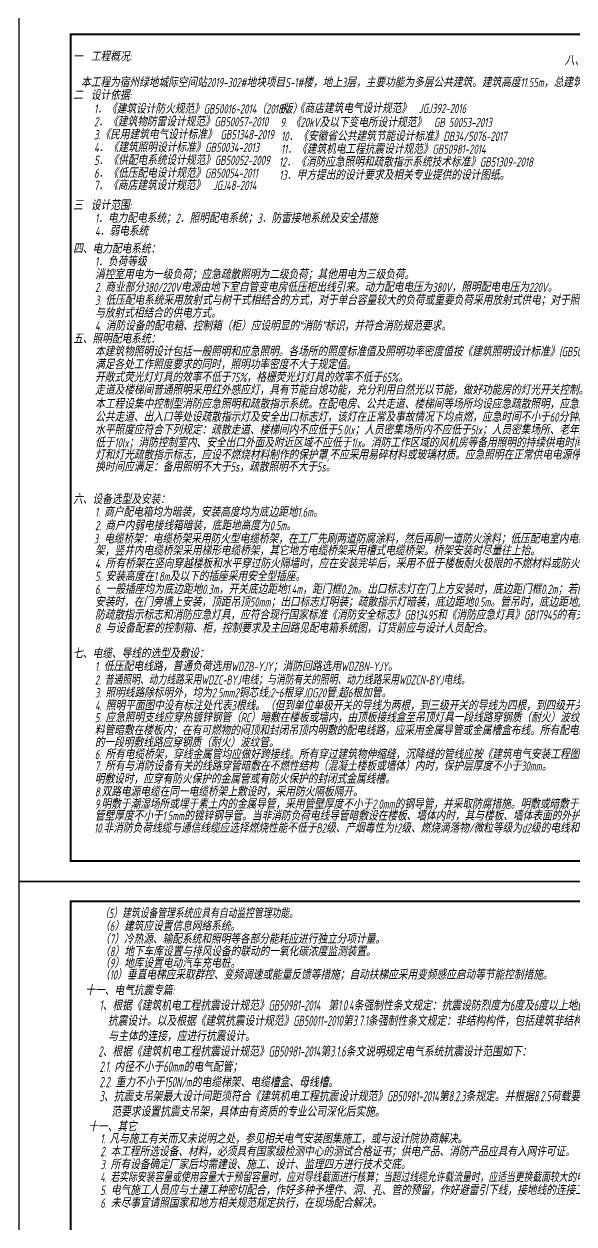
# Model space of a CAD drawing. Extents: x 491024 to 1725648, y 860327 to 1705161.
# Drawn here: x 551051 to 577665, y 1113194 to 1171267 of the extents above; entities that cross this region are included whole.
import ezdxf

# ---------------------------------------------------------------- set-up
doc = ezdxf.new("R2010")
doc.units = 0
doc.header["$LTSCALE"] = 1000
doc.header["$MEASUREMENT"] = 0
doc.layers.add('DIM-照明', color=3, linetype='Continuous')
doc.layers.add('图框', color=140, linetype='Continuous')
doc.styles.add('FFDI-TEXT', font='gbeitc.shx', dxfattribs={"width": 0.8, "height": 4.5, "bigfont": 'hztxt.shx'})
doc.styles.add('HZTXT', font='gbeitc.shx', dxfattribs={"width": 0.8, "height": 400, "bigfont": 'hztxt.shx'})

msp = doc.modelspace()

# ---------------------------------------------------------------- linework, layer by layer
at = {"layer": '图框'}
for points in [[(550815, 1171718.7), (610214.8, 1171718.7), (610214.8, 1129764.5), (550815, 1129764.5)], [(550815, 1129764.5), (610214.8, 1129764.5), (610214.8, 1087810.2), (550815, 1087810.2)]]:
    msp.add_lwpolyline(points, close=True, dxfattribs=at)
at = {"layer": '图框', "const_width": 100}
for points in [[(553315, 1130764.5), (609215, 1130764.5), (609215, 1170764.5), (553315, 1170764.5)], [(553315, 1088810.2), (609215, 1088810.2), (609215, 1128810.2), (553315, 1128810.2)]]:
    msp.add_lwpolyline(points, close=True, dxfattribs=at)

# ---------------------------------------------------------------- texts
at = {"color": 0, "style": 'HZTXT', "width": 0.7}
for s, p in [('1、根据《建筑机电工程抗震设计规范》GB50981-2014  第1.0.4条强制性条文规定：抗震设防烈度为6度及6度以上地区的建筑机电工程设施必进行', (554703.7, 1123523.3)), ('抗震设计。以及根据《建筑抗震设计规范》GB50011-2010第3.7.1条强制性条文规定：非结构构件，包括建筑非结构构件和建筑附属机电设备自身及其', (555104.1, 1122781.2)), ('与主体的连接，应进行抗震设计。', (555127.5, 1122039.1)), ('2、根据《建筑机电工程抗震设计规范》GB50981-2014第3.1.6条文说明规定电气系统抗震设计范围如下：  ', (554649, 1121297)), ('2.1. 内径不小于60mm的电气配管；', (554705.6, 1120554.9)), ('2.2. 重力不小于150N/m的电缆梯架、电缆槽盒、母线槽。', (554705.6, 1119812.8)), ('3、抗震支吊架最大设计间距须符合《建筑机电工程抗震设计规范》GB50981-2014第8.2.3条规定。并根据8.2.5荷载要求。本项目电气桥架根据规', (554705.6, 1119128.7)), ('范要求设置抗震支吊架，具体由有资质的专业公司深化后实施。 ', (555271.4, 1118386.5))]:
    msp.add_text(s, height=500, dxfattribs=at).set_placement(p)
at = {"layer": 'DIM-照明', "color": 7, "linetype": 'Continuous', "style": 'FFDI-TEXT'}
for s, width, p in [('一  工程概况:', 0.8, (553423.3, 1169459.4)), ('八、防雷接地及安全措施：', 0.8, (577217.5, 1169276.8, 0)), ('本工程为宿州绿地城际空间站2019-302#地块项目S-1#楼，地上3层，主要功能为多层公共建筑。建筑高度11.55m，总建筑面积为2782.07m2，', 0.8, (553804.4, 1168210.6)), ('二  设计依据:', 0.8, (553423.3, 1167593.4)), ('三  设计范围:', 0.8, (553423.3, 1162263, 0)), ('1．电力配电系统；2．照明配电系统；3．防雷接地系统及安全措施', 0.8, (554484.6, 1161641, 0)), ('4．弱电系统', 0.8, (554484.6, 1161019, 0)), ('四、电力配电系统：', 0.8, (553423.3, 1160161.8, 0)), ('1．负荷等级', 0.8, (554484.6, 1159539.8, 0)), ('消控室用电为一级负荷；应急疏散照明为二级负荷；其他用电为三级负荷。', 0.8, (554484.6, 1158917.8, 0)), ('2. 商业部分380/220V电源由地下室自管变电房低压柜出线引来。动力配电电压为380V，照明配电电压为220V。', 0.8, (554484.6, 1158295.8, 0)), ('3. 低压配电系统采用放射式与树干式相结合的方式，对于单台容量较大的负荷或重要负荷采用放射式供电；对于照明及一般负荷采用树干式', 0.8, (554484.6, 1157673.8, 0)), ('3. 低压配电系统采用放射式与树干式相结合的方式，对于单台容量较大的负荷或重要负荷采用放射式供电；对于照明及一般负荷采用树干式', 0.8, (554484.6, 1157673.8, 0)), ('与放射式相结合的供电方式。', 0.8, (554484.6, 1157051.8, 0)), ('4. 消防设备的配电箱、控制箱（柜）应设明显的“消防”标识，并符合消防规范要求。', 0.8, (554484.6, 1156429.8, 0)), ('五、照明配电系统：', 0.8, (553423.3, 1155807.8, 0)), ('本建筑物照明设计包括一般照明和应急照明。各场所的照度标准值及照明功率密度值按《建筑照明设计标准》(GB50034-2013)规定设计，', 0.8, (554484.6, 1155185.8, 0)), ('本建筑物照明设计包括一般照明和应急照明。各场所的照度标准值及照明功率密度值按《建筑照明设计标准》(GB50034-2013)规定设计，', 0.8, (554484.6, 1155185.8, 0)), ('满足各处工作照度要求的同时，照明功率密度不大于规定值。', 0.8, (554484.6, 1154563.8, 0)), ('开敞式荧光灯灯具的效率不低于75%%%，格栅荧光灯灯具的效率不低于65%%%。', 0.8, (554484.6, 1153941.8, 0)), ('走道及楼梯间普通照明采用红外感应灯，具有节能自熄功能，充分利用自然光以节能，做好功能房的灯光开关控制。', 0.8, (554489.1, 1153329.3, 0)), ('本工程设集中控制型消防应急照明和疏散指示系统。在配电房、公共走道、楼梯间等场所均设应急疏散照明，应急疏散照明采用A型灯具。在', 0.8, (554489.1, 1152651.9, 0)), ('公共走道、出入口等处设疏散指示灯及安全出口标志灯，该灯在正常及事故情况下均点燃，应急时间不小于60分钟。建筑内疏散照明的地面最低', 0.8, (554489.1, 1152020.4, 0)), ('水平照度应符合下列规定：疏散走道、楼梯间内不应低于5.0lx；人员密集场所内不应低于5lx；人员密集场所、老年人照料设施内的楼梯间不应', 0.8, (554489.1, 1151398.4, 0)), ('低于10lx；消防控制室内、安全出口外面及附近区域不应低于1lx。消防工作区域的风机房等备用照明的持续供电时间不小于180分钟。应急照明', 0.8, (554489.1, 1150776.4, 0)), ('灯和灯光疏散指示标志，应设不燃烧材料制作的保护罩,不应采用易碎材料或玻璃材质。应急照明在正常供电电源停止供电后，其应急电源供电转', 0.8, (554489.1, 1150188.7, 0)), ('换时间应满足：备用照明不大于5s，疏散照明不大于5s。', 0.8, (554489.1, 1149607.1, 0)), ('六、设备选型及安装：', 0.8, (553423.3, 1148040.1, 0)), ('1. 商户配电箱均为暗装，安装高度均为底边距地1.6m。', 0.8, (554484.6, 1147418.1, 0)), ('2. 商户内弱电接线箱暗装，底距地高度为0.5m。', 0.8, (554484.6, 1146763.2, 0)), ('3. 电缆桥架：电缆桥架采用防火型电缆桥架，在工厂先刷两道防腐涂料，然后再刷一道防火涂料；低压配电室内电缆桥架采用托盘式电缆桥', 0.8, (554425.1, 1146126, 0)), ('架，竖井内电缆桥架采用梯形电缆桥架，其它地方电缆桥架采用槽式电缆桥架。桥架安装时尽量往上抬。', 0.8, (554484.6, 1145552.1, 0)), ('4. 所有桥架在竖向穿越楼板和水平穿过防火隔墙时，应在安装完毕后，采用不低于楼板耐火极限的不燃材料或防火封堵材料封堵。', 0.8, (554484.6, 1144930.1, 0)), ('5. 安装高度在1.8m及以下的插座采用安全型插座。', 0.8, (554484.6, 1144308.1, 0)), ('6. 一般插座均为底边距地0.3m，开关底边距地1.4m，距门框0.2m。出口标志灯在门上方安装时，底边距门框0.2m；若门上无法', 0.8, (554484.6, 1143686.1, 0)), ('安装时，在门旁墙上安装，顶距吊顶50mm；出口标志灯明装；疏散指示灯暗装，底边距地0.5m。管吊时，底边距地2.5m。建筑内设置的消', 0.8, (554484.6, 1143064.1, 0)), ('防疏散指示标志和消防应急灯具，应符合现行国家标准《消防安全标志》GB13495和《消防应急灯具》GB17945的有关规定。', 0.8, (554484.6, 1142442.1, 0)), ('8. 与设备配套的控制箱、柜，控制要求及主回路见配电箱系统图，订货前应与设计人员配合。', 0.8, (554484.6, 1141805.6, 0)), ('七、电缆、导线的选型及敷设：', 0.8, (553423.3, 1140574.1, 0)), ('2. 普通照明、动力线路采用WDZC-BYJ电线；与消防有关的照明、动力线路采用WDZCN-BYJ电线。', 0.7, (554484.6, 1139296.9, 0)), ('3. 照明线路除标明外，均为2.5mm2铜芯线;2~6根穿JDG20管;超6根加管。', 0.8, (554484.6, 1138674.5, 0)), ('4. 照明平面图中没有标注处代表3根线。（但到单位单极开关的导线为两根，到三级开关的导线为四根，到四级开关之间的线是五根。）', 0.8, (554484.6, 1138052.5, 0)), ('5. 应急照明支线应穿热镀锌钢管（RC）暗敷在楼板或墙内，由顶板接线盒至吊顶灯具一段线路穿钢质（耐火）波纹管，普通照明支线穿硬质塑', 0.8, (554476.1, 1137475.6)), ('料管暗敷在楼板内；在有可燃物的闷顶和封闭吊顶内明敷的配电线路，应采用金属导管或金属槽盒布线。所有配电线路，由桥架到顶板接线盒', 0.8, (554476.1, 1136853.6)), ('的一段明敷线路应穿钢质（耐火）波纹管。', 0.8, (554476.1, 1136268.6)), ('6. 所有电缆桥架，穿线金属管均应做好跨接线。所有穿过建筑物伸缩缝，沉降缝的管线应按《建筑电气安装工程图集》中有关作法施工。', 0.8, (554476.1, 1135695.6)), ('7. 所有与消防设备有关的线路穿管暗敷在不燃性结构（混凝土楼板或墙体）内时，保护层厚度不小于30mm。', 0.8, (554476.1, 1135128.6)), ('明敷设时，应穿有防火保护的金属管或有防火保护的封闭式金属线槽。', 0.8, (554476.1, 1134506.6)), ('8.双路电源电缆在同一电缆桥架上敷设时，采用防火隔板隔开。', 0.8, (554476.1, 1133884.6)), ('9.明敷于潮湿场所或埋于素土内的金属导管，采用管壁厚度不小于2.0mm的钢导管，并采取防腐措施。明敷或暗敷于干燥场所的金属导管宜采用', 0.8, (554476.1, 1133288.7)), ('管壁厚度不小于1.5mm的镀锌钢导管。当非消防负荷电线导管暗敷设在楼板、墙体内时，其与楼板、墙体表面的外护层厚度不应小于15mm。', 0.8, (554476.1, 1132721.1)), ('10.非消防负荷线缆与通信线缆应选择燃烧性能不低于B2级、产烟毒性为t2级、燃烧滴落物/微粒等级为d2级的电线和电缆。', 0.8, (554439.7, 1132129.9)), ('（5）建筑设备管理系统应具有自动监控管理功能。', 0.7, (554734.9, 1128001.9)), ('（6）建筑应设置信息网络系统。', 0.8, (554727.8, 1127379.9)), ('（7）冷热源、输配系统和照明等各部分能耗应进行独立分项计量。', 0.8, (554727.8, 1126757.9)), ('（8）地下车库设置与排风设备的联动的一氧化碳浓度监测装置。', 0.8, (554727.8, 1126153.4)), ('（9）地库设置电动汽车充电桩。', 0.8, (554727.8, 1125592.4)), ('（10）垂直电梯应采取群控、变频调速或能量反馈等措施；自动扶梯应采用变频感应启动等节能控制措施。', 0.8, (554727.8, 1125027.4)), ('十一、电气抗震专篇:', 0.8, (554015.4, 1124269.6)), ('十一、其它', 0.8, (554159.9, 1117676.6)), ('1. 凡与施工有关而又未说明之处，参见相关电气安装图集施工，或与设计院协商解决。', 0.8, (554741.5, 1117090.6)), ('2. 本工程所选设备、材料，必须具有国家级检测中心的测试合格证书；供电产品、消防产品应具有入网许可证。', 0.8, (554741.5, 1116468.6)), ('3. 所有设备确定厂家后均需建设、施工、设计、监理四方进行技术交底。', 0.8, (554741.5, 1115846.6)), ('4. 若实际安装容量或使用容量大于预留容量时，应对导线截面进行核算；当超过线缆允许载流量时，应适当更换截面较大的电缆（线）或增加电缆（线）。', 0.7, (554741.5, 1115224.6)), ('5. 电气施工人员应与土建工种密切配合，作好多种予埋件、洞、孔、管的预留，作好避雷引下线，接地线的连接工作，以利安装。', 0.8, (554741.5, 1114602.6)), ('6. 未尽事宜请照国家和地方相关规范规定执行，在现场配合解决。', 0.8, (554741.5, 1113980.6))]:
    msp.add_text(s, height=450, dxfattribs=dict(at, width=width)).set_placement(p)
for s, width, p in [('1．《建筑设计防火规范》GB50016-2014（2018版）', 0.8, (554440.2, 1166932.5)), ('8．《商店建筑电气设计规范》  JGJ392-2016', 0.8, (563451, 1166955.8)), ('2．《建筑物防雷设计规范》GB50057-2010', 0.8, (554440.2, 1166310.1)), ('9. 《20kV及以下变电所设计规范》  GB 50053-2013', 0.8, (563451, 1166274.2)), ('3.《民用建筑电气设计标准》 GB51348-2019', 0.8, (554440.2, 1165688.1)), ('10．《安徽省公共建筑节能设计标准》DB34/5076-2017', 0.8, (563489.8, 1165605.5)), ('4．《建筑照明设计标准》GB50034-2013', 0.8, (554440.2, 1165066.1)), ('5．《供配电系统设计规范》GB50052-2009', 0.8, (554440.2, 1164444.1)), ('11．《建筑机电工程抗震设计规范》GB50981-2014', 0.8, (563482.4, 1164983.5)), ('12．《消防应急照明和疏散指示系统技术标准》GB51309-2018', 0.8, (563386.5, 1164361.5)), ('6．《低压配电设计规范》GB50054-2011', 0.8, (554440.2, 1163822.1)), ('13．甲方提出的设计要求及相关专业提供的设计图纸。 ', 0.8, (563398.4, 1163727.3)), ('7．《商店建筑设计规范》  JGJ48-2014', 0.8, (554439.3, 1163230.1)), ('1. 低压配电线路，普通负荷选用WDZB-YJY；消防回路选用WDZBN-YJY。', 0.78, (554484.6, 1139952.1, 0))]:
    msp.add_text(s, height=450, rotation=0.000004, dxfattribs=dict(at, width=width)).set_placement(p)

doc.saveas('drawing.dxf')
